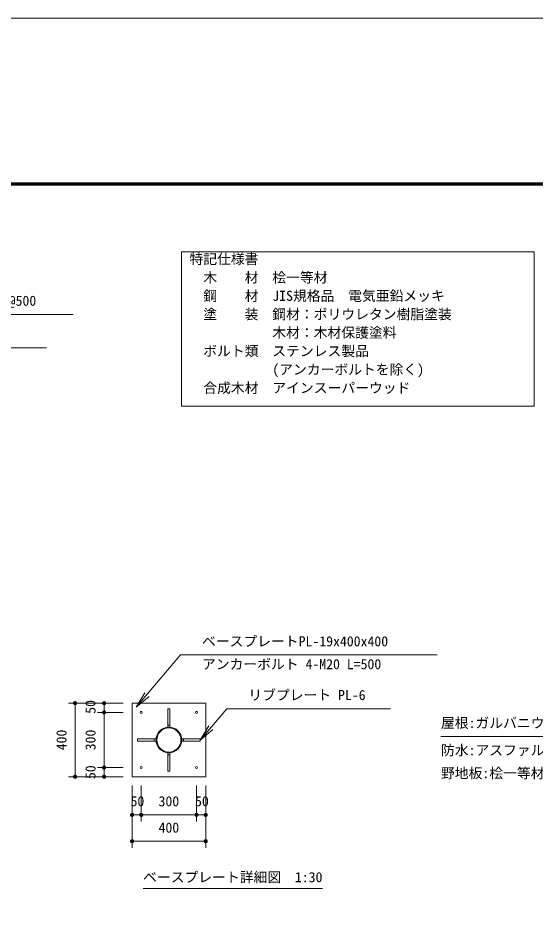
# Model space of a CAD drawing. Units: millimetres at full size, sheet at 1:50, with parts at other scales. Extents: x -1000 to 22000, y -750 to 15600.
# Drawn here: x 8313 to 13003, y 7434 to 15600 of the extents above; entities that cross this region are included whole.
import ezdxf
from ezdxf.enums import TextEntityAlignment as Align

# ---------------------------------------------------------------- set-up
doc = ezdxf.new("R2010")
doc.units = ezdxf.units.MM
doc.header["$LTSCALE"] = 50
doc.layers.add('D-DOC', color=7, linetype='Continuous')
for name, color, linetype, lineweight in [('D-STR', 1, 'Continuous', 13), ('D-STR-DIM', 7, 'Continuous', 13), ('D-STR-HTXT', 7, 'Continuous', 13), ('D-STR-TXT', 7, 'Continuous', 13), ('D-TTL', 7, 'Continuous', 70), ('D-TTL-FRAM', 7, 'Continuous', 13), ('V-nasSTD', 5, 'Continuous', 13)]:
    doc.layers.add(name, color=color, linetype=linetype, lineweight=lineweight)
doc.styles.add('ＭＳ ゴシック', font='')
doc.styles.get('ＭＳ ゴシック').set_extended_font_data('MS Gothic')

# ---------------------------------------------------------------- blocks, each defined once
blk = doc.blocks.new('filled_dot')
at = {"color": 0, "linetype": 'Continuous', "lineweight": -2, "const_width": 1.25}
blk.add_lwpolyline([(-0.625, 0, 1), (0.625, 0, 1)], format="xyb", close=True, dxfattribs=at)
blk = doc.blocks.new('open_arrow')
at = {"color": 0, "linetype": 'Continuous', "lineweight": -2}
blk.add_lwpolyline([(7.5, 1.25), (0, 0), (7.5, -1.25)], dxfattribs=at)

msp = doc.modelspace()

# ---------------------------------------------------------------- linework, layer by layer
at = {"layer": 'D-STR'}
for p, q in [((9668.86, 9196.85), (9688.86, 9196.85)), ((9545.69, 9053.68), (9545.69, 9073.68)), ((9812.02, 9073.68), (9812.02, 9053.68)), ((9688.86, 8930.52), (9668.86, 8930.52))]:
    msp.add_line(p, q, dxfattribs=at)
for points in [[(9345.52, 8730.35), (10012.19, 8730.35), (10012.19, 9397.02), (9345.52, 9397.02)], [(9668.86, 9180.18), (9668.86, 9346.85), (9688.86, 9346.85), (9688.86, 9180.18)], [(9562.36, 9053.68), (9395.69, 9053.68), (9395.69, 9073.68), (9562.36, 9073.68)], [(9795.36, 9073.68), (9962.02, 9073.68), (9962.02, 9053.68), (9795.36, 9053.68)], [(9688.86, 8947.18), (9688.86, 8780.52), (9668.86, 8780.52), (9668.86, 8947.18)]]:
    msp.add_lwpolyline(points, close=True, dxfattribs=at)
for centre, radius in [((9428.86, 9313.68), 9), ((9928.86, 9313.68), 9), ((9678.86, 9063.68), 116.5), ((9678.86, 9063.68), 109), ((9428.86, 8813.68), 9), ((9928.86, 8813.68), 9)]:
    msp.add_circle(centre, radius, dxfattribs=at)
at = {"layer": 'D-STR-DIM'}
for p, q in [((9265.52, 9397.02), (8769.71, 9397.02)), ((8829.71, 8730.35), (8829.71, 9397.02)), ((9265.52, 9397.02), (9032.44, 9397.02)), ((9092.44, 9313.68), (9092.44, 9397.02)), ((9265.52, 9313.68), (9032.44, 9313.68)), ((9265.52, 9313.68), (9032.44, 9313.68)), ((9092.44, 8813.68), (9092.44, 9313.68)), ((9265.52, 8813.68), (9032.44, 8813.68)), ((9265.52, 8813.68), (9032.44, 8813.68)), ((9092.44, 8730.35), (9092.44, 8813.68)), ((9265.52, 8730.35), (8769.71, 8730.35)), ((9265.52, 8730.35), (9032.44, 8730.35)), ((9345.52, 8650.35), (9345.52, 8325.55)), ((9345.52, 8650.35), (9345.52, 8086.89)), ((9428.86, 8650.35), (9428.86, 8325.55)), ((9428.86, 8650.35), (9428.86, 8325.55)), ((9928.86, 8650.35), (9928.86, 8325.55)), ((9928.86, 8650.35), (9928.86, 8325.55)), ((10012.19, 8650.35), (10012.19, 8325.55)), ((10012.19, 8650.35), (10012.19, 8086.89)), ((9345.52, 8385.55), (9428.86, 8385.55)), ((9428.86, 8385.55), (9928.86, 8385.55)), ((9928.86, 8385.55), (10012.19, 8385.55)), ((9345.52, 8146.89), (10012.19, 8146.89))]:
    msp.add_line(p, q, dxfattribs=at)
at = {"layer": 'D-STR-HTXT'}
for points in [[(6245.03, 12133.53), (6973.37, 12917), (7123.37, 12917), (8812.45, 12917)], [(6578.56, 12141.03), (6979.48, 12614.43), (7129.48, 12614.43), (8569.84, 12614.43)], [(9383.47, 9359.99), (9784.39, 9833.39), (9934.39, 9833.39), (12107.62, 9833.39)], [(9962.02, 9061.28), (10204, 9346.99), (10354, 9346.99), (11685.21, 9346.99)], [(15592.35, 8116.81), (14717.99, 9094.56), (14567.99, 9094.56), (12142.86, 9094.56)]]:
    msp.add_lwpolyline(points, dxfattribs=at)
at = {"layer": 'D-STR-TXT'}
msp.add_line((9445.09, 7717.47), (11070.09, 7717.47), dxfattribs=at)
at = {"layer": 'D-TTL'}
msp.add_lwpolyline([(750, 750), (750, 14100), (20250, 14100), (20250, 750)], close=True, dxfattribs=at)
at = {"layer": 'D-TTL-FRAM', "color": 2}
msp.add_lwpolyline([(9793.17, 13484.66), (12987.88, 13484.66), (12987.88, 12086.41), (9793.17, 12086.41)], close=True, dxfattribs=at)
at = {"layer": 'V-nasSTD'}
msp.add_lwpolyline([(-1000, -750), (-1000, 15600), (22000, 15600), (22000, -750)], close=True, dxfattribs=at)

# ---------------------------------------------------------------- block references
at = {"layer": 'D-STR-DIM', "xscale": 15, "yscale": 15}
for p, rotation in [((8829.71, 9397.02), 270), ((9092.44, 9397.02), 270), ((9092.44, 9313.68), 270), ((9092.44, 9313.68), 90), ((9092.44, 8813.68), 270), ((9092.44, 8813.68), 90), ((8829.71, 8730.35), 90), ((9092.44, 8730.35), 90), ((9428.86, 8385.55), 180), ((9928.86, 8385.55), 180), ((10012.19, 8385.55), 180), ((10012.19, 8146.89), 180)]:
    msp.add_blockref('filled_dot', p, dxfattribs=dict(at, rotation=rotation))
for p in [(9345.52, 8385.55), (9428.86, 8385.55), (9928.86, 8385.55), (9345.52, 8146.89)]:
    msp.add_blockref('filled_dot', p, dxfattribs=at)
at = {"layer": 'D-STR-HTXT', "xscale": 20, "yscale": 20, "rotation": 49.7}
for p in [(9383.47, 9359.99), (9962.02, 9061.28)]:
    msp.add_blockref('open_arrow', p, dxfattribs=at)

# ---------------------------------------------------------------- texts
at = {"layer": 'D-DOC', "style": 'ＭＳ ゴシック'}
for s, p in [('特記仕様書', (9865.4, 13464.18)), ('\u3000木\u3000\u3000材\u3000桧一等材', (9865.4, 13297.51)), ('\u3000鋼\u3000\u3000材\u3000JIS規格品\u3000電気亜鉛メッキ', (9865.4, 13130.85)), ('\u3000塗\u3000\u3000装\u3000鋼材：ポリウレタン樹脂塗装', (9865.4, 12964.18)), ('\u3000\u3000\u3000\u3000\u3000\u3000木材：木材保護塗料', (9865.4, 12797.51)), ('\u3000ボルト類\u3000ステンレス製品', (9865.4, 12630.85)), ('\u3000\u3000\u3000\u3000\u3000\u3000(アンカーボルトを除く)', (9865.4, 12464.18)), ('\u3000合成木材\u3000アインスーパーウッド', (9865.4, 12297.51))]:
    msp.add_text(s, height=91.64, dxfattribs=at).set_placement(p, align=Align.TOP_LEFT)
at = {"layer": 'D-STR-DIM', "style": 'ＭＳ ゴシック'}
for s, p in [('50', (8923.05, 9363.01)), ('400', (8660.32, 9063.68)), ('300', (8923.05, 9063.68)), ('50', (8923.05, 8772.02))]:
    msp.add_text(s, height=91.64, rotation=90, dxfattribs=at).set_placement(p, align=Align.TOP_CENTER)
for s, p in [('50', (9394.27, 8554.94)), ('300', (9678.86, 8554.94)), ('50', (9978.19, 8554.94)), ('400', (9678.86, 8316.28))]:
    msp.add_text(s, height=91.64, dxfattribs=at).set_placement(p, align=Align.TOP_CENTER)
at = {"layer": 'D-STR-HTXT', "style": 'ＭＳ ゴシック'}
for s, p in [('垂木:□-75x45x3.2@500', (7167.76, 13086.38)), ('ベースプレートPL-19x400x400', (9978.78, 10002.78)), ('アンカーボルト 4-M20 L=500', (9978.78, 9796.11)), ('リブプレート PL-6', (10398.38, 9516.38)), ('屋根:ガルバニウム鋼板 t=0.35mm', (12142.57, 9263.95)), ('防水:アスファルトルーフィング 22kg', (12142.57, 9016.82)), ('野地板:桧一等材 t=25mm', (12142.57, 8809.43))]:
    msp.add_text(s, height=91.64, dxfattribs=at).set_placement(p, align=Align.TOP_LEFT)
at = {"layer": 'D-STR-TXT', "style": 'ＭＳ ゴシック'}
msp.add_text('ベースプレート詳細図\u30001:30', height=91.64, dxfattribs=at).set_placement((9445.09, 7867.47), align=Align.TOP_LEFT)

doc.saveas('drawing.dxf')
